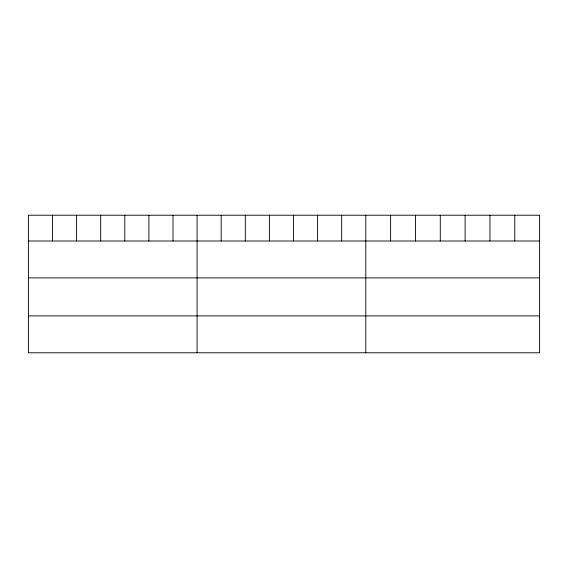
<?xml version="1.0" encoding="UTF-8"?>
<svg xmlns="http://www.w3.org/2000/svg" width="568" height="568" viewBox="0 0 568 568"><rect width="100%" height="100%" fill="white"/><g stroke="black" fill="none" stroke-linecap="round" stroke-linejoin="round"><path stroke-width="0.85" d="M28.4 241.002L539.6 241.002M28.4 277.887L539.6 277.887M28.4 315.893L539.6 315.893M514.771 215.222L514.771 241.002M489.943 215.222L489.943 241.002M465.114 215.222L465.114 241.002M440.278 215.222L440.278 241.002M415.449 215.222L415.449 241.002M390.621 215.222L390.621 241.002M365.792 215.222L365.792 352.778M341.695 215.222L341.695 241.002M317.59 215.222L317.59 241.002M293.493 215.222L293.493 241.002M269.395 215.222L269.395 241.002M245.298 215.222L245.298 241.002M221.193 215.222L221.193 241.002M197.096 215.222L197.096 352.778M172.999 215.222L172.999 241.002M148.894 215.222L148.894 241.002M124.797 215.222L124.797 241.002M100.699 215.222L100.699 241.002M76.602 215.222L76.602 241.002M52.497 215.222L52.497 241.002M539.6 215.222L28.4 215.222L28.4 352.778L539.6 352.778L539.6 215.222"/></g></svg>
